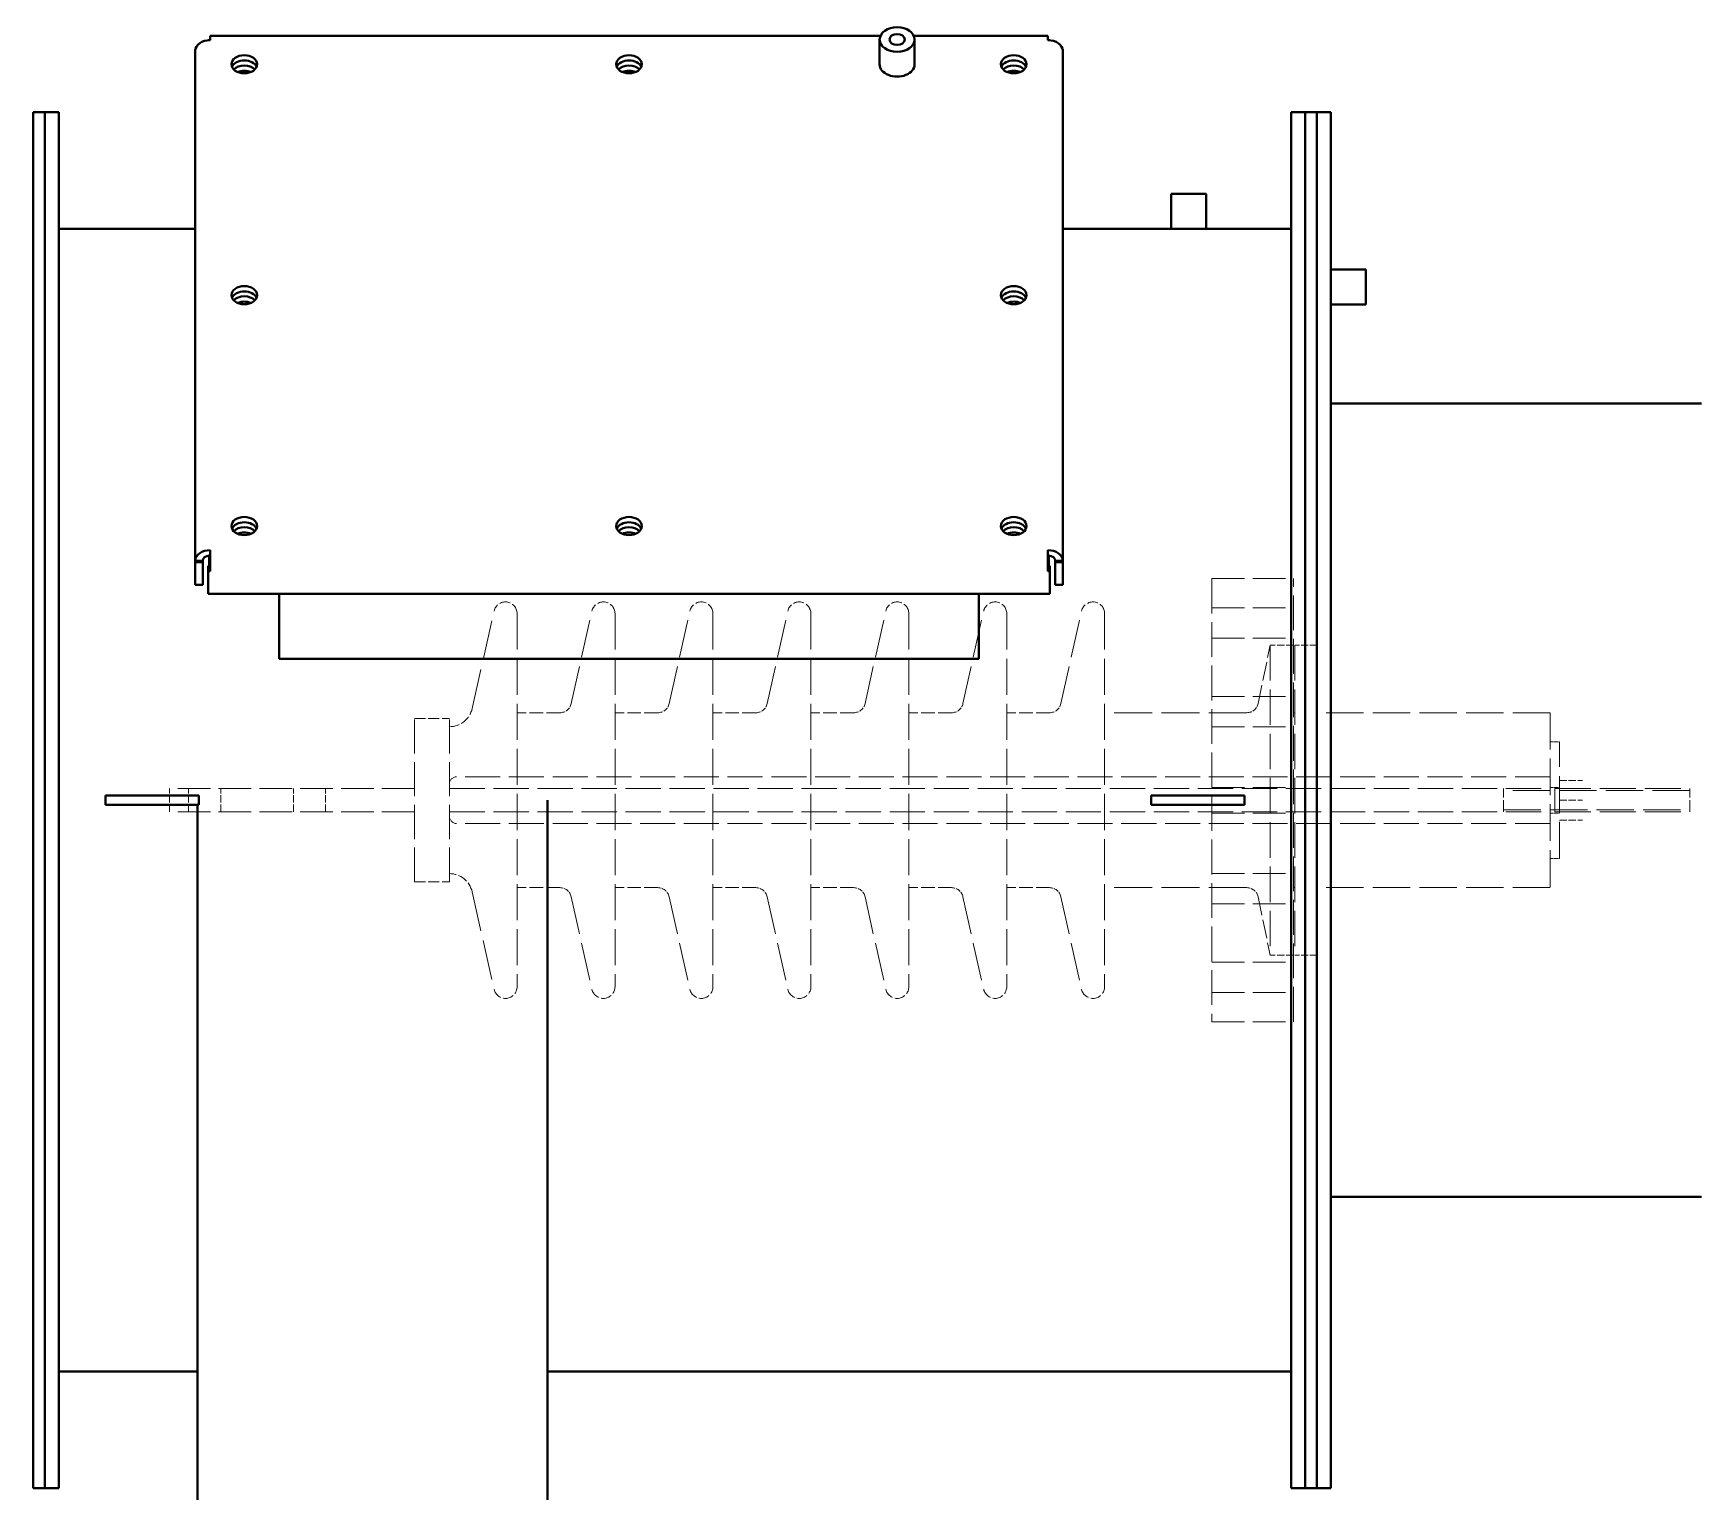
# Model space of a CAD drawing. Header units: millimetres. Extents: x 0 to 5887, y 0 to 4158.
# Drawn here: x 2152 to 2865, y 2965 to 3591 of the extents above; entities that cross this region are included whole.
import ezdxf

# ---------------------------------------------------------------- set-up
doc = ezdxf.new("R2010")
doc.units = ezdxf.units.MM
doc.header["$LTSCALE"] = 7
doc.linetypes.add('DASHED', pattern=[0.2067, 0.1654, -0.0413])
doc.layers.add('가려진 것(ISO)', color=2, linetype='DASHED', lineweight=18)
doc.layers.add('가시적인 것(ISO)', color=3, linetype='Continuous', lineweight=40)

msp = doc.modelspace()

# ---------------------------------------------------------------- linework, layer by layer
at = {"layer": '가려진 것(ISO)', "ltscale": 12.891842}
for p, q in [((2657.6748, 3356.9575), (2657.6748, 3166.9575)), ((2692.6748, 3166.9575), (2692.6748, 3356.9575))]:
    msp.add_line(p, q, dxfattribs=at)
at = {"layer": '가려진 것(ISO)', "ltscale": 12.094824}
for p, q in [((2657.6748, 3356.9575), (2692.6748, 3356.9575)), ((2657.6748, 3344.4575), (2692.6748, 3344.4575)), ((2657.6748, 3331.4575), (2692.6748, 3331.4575)), ((2657.6748, 3306.4575), (2692.6748, 3306.4575)), ((2657.6748, 3293.4575), (2692.6748, 3293.4575)), ((2315.6748, 3266.9575), (2210.6748, 3266.9575)), ((2657.6748, 3267.4575), (2692.6748, 3267.4575)), ((2315.6748, 3256.9575), (2210.6748, 3256.9575)), ((2657.6748, 3256.4575), (2692.6748, 3256.4575)), ((2657.6748, 3230.4575), (2692.6748, 3230.4575)), ((2657.6748, 3217.4575), (2692.6748, 3217.4575)), ((2657.6748, 3192.4575), (2692.6748, 3192.4575)), ((2657.6748, 3179.4575), (2692.6748, 3179.4575)), ((2657.6748, 3166.9575), (2692.6748, 3166.9575))]:
    msp.add_line(p, q, dxfattribs=at)
at = {"layer": '가려진 것(ISO)', "ltscale": 14.795932}
for p, q in [((2340.4327, 3301.2707), (2349.7958, 3343.0509)), ((2340.4327, 3222.6443), (2349.7958, 3180.8641))]:
    msp.add_line(p, q, dxfattribs=at)
at = {"layer": '가려진 것(ISO)', "ltscale": 13.361586}
for p, q in [((2359.6748, 3341.9575), (2359.6748, 3181.9575)), ((2401.6748, 3341.9575), (2401.6748, 3181.9575)), ((2443.6748, 3341.9575), (2443.6748, 3181.9575)), ((2485.6748, 3341.9575), (2485.6748, 3181.9575)), ((2527.6748, 3341.9575), (2527.6748, 3181.9575)), ((2569.6748, 3341.9575), (2569.6748, 3181.9575)), ((2611.6748, 3341.9575), (2611.6748, 3181.9575))]:
    msp.add_line(p, q, dxfattribs=at)
at = {"layer": '가려진 것(ISO)', "ltscale": 14.054584}
for p, q in [((2382.9019, 3303.3641), (2391.7958, 3343.0509)), ((2424.9019, 3303.3641), (2433.7958, 3343.0509)), ((2466.9019, 3303.3641), (2475.7958, 3343.0509)), ((2508.9019, 3303.3641), (2517.7958, 3343.0509)), ((2550.9019, 3303.3641), (2559.7958, 3343.0509)), ((2592.9019, 3303.3641), (2601.7958, 3343.0509)), ((2382.9019, 3220.5509), (2391.7958, 3180.8641)), ((2424.9019, 3220.5509), (2433.7958, 3180.8641)), ((2466.9019, 3220.5509), (2475.7958, 3180.8641)), ((2508.9019, 3220.5509), (2517.7958, 3180.8641)), ((2550.9019, 3220.5509), (2559.7958, 3180.8641)), ((2592.9019, 3220.5509), (2601.7958, 3180.8641))]:
    msp.add_line(p, q, dxfattribs=at)
at = {"layer": '가려진 것(ISO)', "ltscale": 6.950077}
for p, q in [((2677.4997, 3303.4445), (2682.6748, 3328.4575)), ((2677.4997, 3220.4705), (2682.6748, 3195.4575))]:
    msp.add_line(p, q, dxfattribs=at)
at = {"layer": '가려진 것(ISO)', "ltscale": 13.126239}
for p, q in [((2682.6748, 3328.4575), (2682.6748, 3195.4575)), ((2693.1748, 3328.4575), (2693.1748, 3195.4575))]:
    msp.add_line(p, q, dxfattribs=at)
at = {"layer": '가려진 것(ISO)', "ltscale": 2.720895}
for p, q in [((2692.6748, 3328.4575), (2682.6748, 3328.4575)), ((2210.6748, 3256.9575), (2210.6748, 3266.9575)), ((2218.7748, 3256.9575), (2218.7748, 3266.9575)), ((2232.5748, 3256.9575), (2232.5748, 3266.9575)), ((2263.7748, 3256.9575), (2263.7748, 3266.9575)), ((2277.5748, 3256.9575), (2277.5748, 3266.9575)), ((2806.6748, 3270.4575), (2816.6748, 3270.4575)), ((2806.6748, 3261.9575), (2816.6748, 3261.9575)), ((2806.6748, 3253.4575), (2816.6748, 3253.4575)), ((2692.6748, 3195.4575), (2682.6748, 3195.4575))]:
    msp.add_line(p, q, dxfattribs=at)
at = {"layer": '가려진 것(ISO)', "ltscale": 2.584845}
for p, q in [((2702.6748, 3328.4575), (2693.1748, 3328.4575)), ((2702.6748, 3195.4575), (2693.1748, 3195.4575))]:
    msp.add_line(p, q, dxfattribs=at)
at = {"layer": '가려진 것(ISO)', "ltscale": 12.665669}
for p, q in [((2315.6748, 3226.9575), (2315.6748, 3296.9575)), ((2330.6748, 3226.9575), (2330.6748, 3296.9575))]:
    msp.add_line(p, q, dxfattribs=at)
at = {"layer": '가려진 것(ISO)', "ltscale": 4.081393}
for p, q in [((2315.6748, 3296.9575), (2330.6748, 3296.9575)), ((2315.6748, 3226.9575), (2330.6748, 3226.9575))]:
    msp.add_line(p, q, dxfattribs=at)
at = {"layer": '가려진 것(ISO)', "ltscale": 4.992414}
for p, q in [((2378.0229, 3299.4575), (2359.6748, 3299.4575)), ((2420.0229, 3299.4575), (2401.6748, 3299.4575)), ((2462.0229, 3299.4575), (2443.6748, 3299.4575)), ((2504.0229, 3299.4575), (2485.6748, 3299.4575)), ((2546.0229, 3299.4575), (2527.6748, 3299.4575)), ((2588.0229, 3299.4575), (2569.6748, 3299.4575)), ((2378.0229, 3224.4575), (2359.6748, 3224.4575)), ((2420.0229, 3224.4575), (2401.6748, 3224.4575)), ((2462.0229, 3224.4575), (2443.6748, 3224.4575)), ((2504.0229, 3224.4575), (2485.6748, 3224.4575)), ((2546.0229, 3224.4575), (2527.6748, 3224.4575)), ((2588.0229, 3224.4575), (2569.6748, 3224.4575))]:
    msp.add_line(p, q, dxfattribs=at)
at = {"layer": '가려진 것(ISO)', "ltscale": 14.036581}
for p, q in [((2672.6034, 3299.4575), (2611.6748, 3299.4575)), ((2672.6034, 3224.4575), (2611.6748, 3224.4575))]:
    msp.add_line(p, q, dxfattribs=at)
at = {"layer": '가려진 것(ISO)', "ltscale": 0.13595}
for p, q in [((2693.1748, 3299.4575), (2692.6748, 3299.4575)), ((2693.1748, 3224.4575), (2692.6748, 3224.4575))]:
    msp.add_line(p, q, dxfattribs=at)
at = {"layer": '가려진 것(ISO)', "ltscale": 13.822656}
for p, q in [((2802.6748, 3299.4575), (2702.6748, 3299.4575)), ((2862.6748, 3266.0605), (2782.6748, 3266.0605)), ((2782.6748, 3257.8545), (2862.6748, 3257.8545)), ((2802.6748, 3224.4575), (2702.6748, 3224.4575))]:
    msp.add_line(p, q, dxfattribs=at)
at = {"layer": '가려진 것(ISO)', "ltscale": 13.57036}
for p, q in [((2802.6748, 3299.4575), (2802.6748, 3224.4575)), ((2806.6748, 3236.9575), (2806.6748, 3286.9575))]:
    msp.add_line(p, q, dxfattribs=at)
at = {"layer": '가려진 것(ISO)', "ltscale": 0.544099}
for p, q in [((2802.6748, 3286.9575), (2804.6748, 3286.9575)), ((2804.6748, 3286.9575), (2806.6748, 3286.9575)), ((2802.6748, 3267.4575), (2804.6748, 3267.4575)), ((2804.6748, 3267.4575), (2806.6748, 3267.4575)), ((2802.6748, 3256.4575), (2804.6748, 3256.4575)), ((2804.6748, 3256.4575), (2806.6748, 3256.4575)), ((2802.6748, 3236.9575), (2804.6748, 3236.9575)), ((2804.6748, 3236.9575), (2806.6748, 3236.9575))]:
    msp.add_line(p, q, dxfattribs=at)
at = {"layer": '가려진 것(ISO)', "ltscale": 13.048587}
for p, q in [((2330.6748, 3266.9575), (2802.6748, 3266.9575)), ((2330.6748, 3256.9575), (2802.6748, 3256.9575))]:
    msp.add_line(p, q, dxfattribs=at)
at = {"layer": '가려진 것(ISO)', "ltscale": 12.965651}
for p, q in [((2802.6748, 3271.9575), (2333.6748, 3271.9575)), ((2802.6748, 3251.9575), (2333.6748, 3251.9575))]:
    msp.add_line(p, q, dxfattribs=at)
at = {"layer": '가려진 것(ISO)', "ltscale": 4.274029}
for p, q in [((2782.6748, 3256.9575), (2782.6748, 3266.9575)), ((2862.6748, 3256.9575), (2862.6748, 3266.9575))]:
    msp.add_line(p, q, dxfattribs=at)
at = {"layer": '가려진 것(ISO)', "ltscale": 2.73937}
for p, q in [((2804.6748, 3256.9575), (2804.6748, 3266.9575)), ((2804.6748, 3266.9575), (2804.6748, 3256.9575))]:
    msp.add_line(p, q, dxfattribs=at)
at = {"layer": '가려진 것(ISO)', "ltscale": 13.3619}
for p, q in [((2804.6748, 3266.9575), (2862.6748, 3266.9575)), ((2804.6748, 3256.9575), (2862.6748, 3256.9575))]:
    msp.add_line(p, q, dxfattribs=at)
at = {"layer": '가려진 것(ISO)', "ltscale": 3.974094}
for centre, start, end in [((2354.6748, 3341.9575), 0, 167.3685667), ((2396.6748, 3341.9575), 0, 167.3685667), ((2438.6748, 3341.9575), 0, 167.3685667), ((2480.6748, 3341.9575), 0, 167.3685667), ((2522.6748, 3341.9575), 0, 167.3685667), ((2564.6748, 3341.9575), 0, 167.3685667), ((2606.6748, 3341.9575), 0, 167.3685667), ((2354.6748, 3181.9575), 192.6314333, 0), ((2396.6748, 3181.9575), 192.6314333, 0), ((2438.6748, 3181.9575), 192.6314333, 0), ((2480.6748, 3181.9575), 192.6314333, 0), ((2522.6748, 3181.9575), 192.6314333, 0), ((2564.6748, 3181.9575), 192.6314333, 0), ((2606.6748, 3181.9575), 192.6314333, 0)]:
    msp.add_arc(centre, 5, start, end, dxfattribs=at)
at = {"layer": '가려진 것(ISO)', "ltscale": 3.674158}
for centre, start, end in [((2330.6748, 3303.4575), 270, 347.3685667), ((2330.6748, 3220.4575), 12.6314333, 90)]:
    msp.add_arc(centre, 10, start, end, dxfattribs=at)
at = {"layer": '가려진 것(ISO)', "ltscale": 1.837029}
for centre, start, end in [((2378.0229, 3304.4575), 270, 347.3685667), ((2420.0229, 3304.4575), 270, 347.3685667), ((2462.0229, 3304.4575), 270, 347.3685667), ((2504.0229, 3304.4575), 270, 347.3685667), ((2546.0229, 3304.4575), 270, 347.3685667), ((2588.0229, 3304.4575), 270, 347.3685667), ((2378.0229, 3219.4575), 12.6314333, 90), ((2420.0229, 3219.4575), 12.6314333, 90), ((2462.0229, 3219.4575), 12.6314333, 90), ((2504.0229, 3219.4575), 12.6314333, 90), ((2546.0229, 3219.4575), 12.6314333, 90), ((2588.0229, 3219.4575), 12.6314333, 90)]:
    msp.add_arc(centre, 5, start, end, dxfattribs=at)
at = {"layer": '가려진 것(ISO)', "ltscale": 1.859399}
for centre, start, end in [((2672.6034, 3304.4575), 270, 348.3106308), ((2672.6034, 3219.4575), 11.6893692, 90)]:
    msp.add_arc(centre, 5, start, end, dxfattribs=at)
at = {"layer": '가려진 것(ISO)', "ltscale": 1.282139}
for centre, start, end in [((2333.6748, 3268.9575), 90, 180), ((2333.6748, 3254.9575), 180, 270)]:
    msp.add_arc(centre, 3, start, end, dxfattribs=at)
at = {"layer": '가시적인 것(ISO)'}
for p, q in [((2228.0748, 3587.7923), (2227.1375, 3587.7923)), ((2227.1375, 3587.7435), (2227.1375, 3587.7923)), ((2515.5205, 3589.6668), (2228.0748, 3589.6668)), ((2228.0748, 3589.6668), (2228.0748, 3587.7923)), ((2515.1748, 3577.4685), (2515.1748, 3588.0751)), ((2587.2748, 3589.6668), (2529.829, 3589.6668)), ((2530.1748, 3577.4685), (2530.1748, 3588.0751)), ((2587.2748, 3587.7923), (2587.2748, 3589.6668)), ((2588.212, 3587.7923), (2587.2748, 3587.7923)), ((2588.212, 3587.7435), (2588.212, 3587.7923)), ((2221.7438, 3583.9296), (2221.6748, 3583.9296)), ((2221.6748, 3583.9296), (2221.6748, 3583.2668)), ((2221.6748, 3364.6294), (2221.6748, 3583.2668)), ((2593.6058, 3583.9296), (2593.6748, 3583.9296)), ((2593.6748, 3583.2668), (2593.6748, 3583.9296)), ((2593.6748, 3583.2668), (2593.6748, 3364.6294)), ((2152.1748, 3556.9575), (2152.1748, 2966.9575)), ((2152.1748, 3556.9575), (2157.1748, 3556.9575)), ((2157.1748, 2966.9575), (2157.1748, 3556.9575)), ((2157.1748, 3556.9575), (2163.1748, 3556.9575)), ((2157.1748, 2966.9575), (2157.1748, 3556.9575)), ((2163.1748, 2966.9575), (2163.1748, 3556.9575)), ((2691.6748, 3556.9575), (2691.6748, 2966.9575)), ((2697.6748, 3556.9575), (2691.6748, 3556.9575)), ((2697.6748, 3556.9575), (2697.6748, 2966.9575)), ((2697.6748, 3556.9575), (2697.6748, 2966.9575)), ((2697.6748, 3556.9575), (2702.6748, 3556.9575)), ((2702.6748, 3556.9575), (2702.6748, 2966.9575)), ((2708.6748, 3556.9575), (2702.6748, 3556.9575)), ((2702.6748, 2966.9575), (2702.6748, 3556.9575)), ((2708.6748, 2966.9575), (2708.6748, 3556.9575)), ((2655.1748, 3521.9575), (2640.1748, 3521.9575)), ((2640.1748, 3521.9575), (2640.1748, 3506.9575)), ((2655.1748, 3521.9575), (2655.1748, 3506.9575)), ((2221.6748, 3506.9575), (2163.1748, 3506.9575)), ((2640.1748, 3506.9575), (2593.6748, 3506.9575)), ((2691.6748, 3506.9575), (2655.1748, 3506.9575)), ((2708.6748, 3489.4575), (2723.6748, 3489.4575)), ((2723.6748, 3474.4575), (2723.6748, 3489.4575)), ((2708.6748, 3474.4575), (2723.6748, 3474.4575)), ((2867.6748, 3431.9575), (2708.6748, 3431.9575)), ((2227.6748, 3366.8921), (2227.6748, 3366.6093)), ((2227.6748, 3366.6093), (2228.0748, 3366.6093)), ((2227.6748, 3364.488), (2227.6748, 3366.6093)), ((2228.0748, 3369.1549), (2228.0748, 3360.1039)), ((2587.2748, 3360.1039), (2587.2748, 3369.1549)), ((2587.2748, 3366.6093), (2587.6748, 3366.6093)), ((2587.6748, 3366.6093), (2587.6748, 3366.8921)), ((2587.6748, 3364.488), (2587.6748, 3366.6093)), ((2224.8748, 3364.6294), (2221.6748, 3364.6294)), ((2221.6748, 3364.6294), (2221.6748, 3363.9667)), ((2224.8748, 3363.9667), (2221.6748, 3363.9667)), ((2221.6748, 3363.9667), (2221.6748, 3354.35)), ((2224.8748, 3364.6294), (2224.8748, 3363.9667)), ((2224.8748, 3363.9667), (2224.8748, 3354.35)), ((2228.0748, 3362.3667), (2227.1375, 3362.3667)), ((2227.1375, 3362.3667), (2227.1375, 3360.1039)), ((2227.1375, 3350.4873), (2227.1375, 3360.1039)), ((2227.1375, 3360.1039), (2228.0748, 3360.1039)), ((2227.6748, 3364.488), (2227.6748, 3362.3667)), ((2227.6748, 3364.488), (2228.0748, 3364.488)), ((2227.6748, 3364.488), (2228.0748, 3364.488)), ((2587.2748, 3364.488), (2587.6748, 3364.488)), ((2587.2748, 3364.488), (2587.6748, 3364.488)), ((2587.2748, 3362.3667), (2588.212, 3362.3667)), ((2587.2748, 3360.1039), (2588.212, 3360.1039)), ((2587.6748, 3364.488), (2587.6748, 3362.3667)), ((2588.212, 3362.3667), (2588.212, 3360.1039)), ((2588.212, 3360.1039), (2588.212, 3350.4873)), ((2590.4748, 3364.6294), (2590.4748, 3363.9667)), ((2590.4748, 3364.6294), (2593.6748, 3364.6294)), ((2590.4748, 3363.9667), (2590.4748, 3354.35)), ((2590.4748, 3363.9667), (2593.6748, 3363.9667)), ((2593.6748, 3363.9667), (2593.6748, 3364.6294)), ((2593.6748, 3354.35), (2593.6748, 3363.9667)), ((2224.8748, 3354.35), (2221.6748, 3354.35)), ((2590.4748, 3354.35), (2593.6748, 3354.35)), ((2588.212, 3350.4873), (2227.1375, 3350.4873)), ((2257.6748, 3350.4873), (2257.6748, 3322.5658)), ((2557.6748, 3350.4873), (2557.6748, 3322.5658)), ((2557.6748, 3322.5658), (2257.6748, 3322.5658)), ((2223.1748, 3263.9575), (2183.1748, 3263.9575)), ((2183.1748, 3263.9575), (2183.1748, 3259.9575)), ((2183.1748, 3259.9575), (2223.1748, 3259.9575)), ((2222.6748, 2822.7575), (2222.6748, 3259.9575)), ((2223.1748, 3263.9575), (2223.1748, 3259.9575)), ((2372.6748, 2822.7575), (2372.6748, 3261.9575)), ((2631.6748, 3263.9575), (2671.6748, 3263.9575)), ((2631.6748, 3263.9575), (2631.6748, 3259.9575)), ((2671.6748, 3259.9575), (2631.6748, 3259.9575)), ((2671.6748, 3263.9575), (2671.6748, 3259.9575)), ((2867.6748, 3091.9575), (2708.6748, 3091.9575)), ((2222.6748, 3016.9575), (2163.1748, 3016.9575)), ((2691.6748, 3016.9575), (2372.6748, 3016.9575)), ((2152.1748, 2966.9575), (2157.1748, 2966.9575)), ((2157.1748, 2966.9575), (2163.1748, 2966.9575)), ((2697.6748, 2966.9575), (2691.6748, 2966.9575)), ((2697.6748, 2966.9575), (2702.6748, 2966.9575)), ((2708.6748, 2966.9575), (2702.6748, 2966.9575))]:
    msp.add_line(p, q, dxfattribs=at)
for centre, major_axis, start_param, end_param in [((2228.0748, 3583.2668), (-6.4, 0), 4.71238898, 6.28318531), ((2587.2748, 3583.2668), (6.4, 0), 0, 1.57079633), ((2242.6748, 3575.2058), (-5.5, 0), 3.43676954, 5.98800842), ((2242.6748, 3575.2058), (5.5, 0), 0.29517689, 2.84641577), ((2242.6748, 3573.0845), (5.5, 0), 0.59878148, 2.54281118), ((2242.6748, 3573.0845), (-5.5, 0), 3.74037413, 5.68440383), ((2242.6748, 3570.8217), (-5.5, 0), 4.16626769, 5.25851027), ((2407.6748, 3575.2058), (-5.5, 0), 3.43676954, 5.98800842), ((2407.6748, 3575.2058), (5.5, 0), 0.29517689, 2.84641577), ((2407.6748, 3573.0845), (5.5, 0), 0.59878148, 2.54281118), ((2407.6748, 3573.0845), (-5.5, 0), 3.74037413, 5.68440383), ((2407.6748, 3570.8217), (-5.5, 0), 4.16626769, 5.25851027), ((2522.6748, 3577.4685), (7.5, 0), 3.14159265, 6.28318531), ((2572.6748, 3575.2058), (-5.5, 0), 3.43676954, 5.98800842), ((2572.6748, 3575.2058), (5.5, 0), 0.29517689, 2.84641577), ((2572.6748, 3573.0845), (5.5, 0), 0.59878148, 2.54281118), ((2572.6748, 3573.0845), (-5.5, 0), 3.74037413, 5.68440383), ((2572.6748, 3570.8217), (-5.5, 0), 4.16626769, 5.25851027), ((2242.6748, 3476.2108), (-5.5, 0), 3.43676954, 5.98800842), ((2242.6748, 3476.2108), (5.5, 0), 0.29517689, 2.84641577), ((2572.6748, 3476.2108), (-5.5, 0), 3.43676954, 5.98800842), ((2572.6748, 3476.2108), (5.5, 0), 0.29517689, 2.84641577), ((2242.6748, 3474.0895), (5.5, 0), 0.59878148, 2.54281118), ((2242.6748, 3474.0895), (-5.5, 0), 3.74037413, 5.68440383), ((2242.6748, 3471.8268), (-5.5, 0), 4.16626769, 5.25851027), ((2572.6748, 3474.0895), (5.5, 0), 0.59878148, 2.54281118), ((2572.6748, 3474.0895), (-5.5, 0), 3.74037413, 5.68440383), ((2572.6748, 3471.8268), (-5.5, 0), 4.16626769, 5.25851027), ((2242.6748, 3377.2159), (-5.5, 0), 3.43676954, 5.98800842), ((2242.6748, 3377.2159), (5.5, 0), 0.29517689, 2.84641577), ((2407.6748, 3377.2159), (-5.5, 0), 3.43676954, 5.98800842), ((2407.6748, 3377.2159), (5.5, 0), 0.29517689, 2.84641577), ((2572.6748, 3377.2159), (-5.5, 0), 3.43676954, 5.98800842), ((2572.6748, 3377.2159), (5.5, 0), 0.29517689, 2.84641577), ((2242.6748, 3375.0946), (5.5, 0), 0.59878148, 2.54281118), ((2242.6748, 3375.0946), (-5.5, 0), 3.74037413, 5.68440383), ((2242.6748, 3372.8318), (-5.5, 0), 4.16626769, 5.25851027), ((2407.6748, 3375.0946), (5.5, 0), 0.59878148, 2.54281118), ((2407.6748, 3375.0946), (-5.5, 0), 3.74037413, 5.68440383), ((2407.6748, 3372.8318), (-5.5, 0), 4.16626769, 5.25851027), ((2572.6748, 3375.0946), (5.5, 0), 0.59878148, 2.54281118), ((2572.6748, 3375.0946), (-5.5, 0), 3.74037413, 5.68440383), ((2572.6748, 3372.8318), (-5.5, 0), 4.16626769, 5.25851027), ((2228.0748, 3364.6294), (-6.4, 0), 4.71238898, 6.28318531), ((2228.0748, 3364.6294), (-3.2, 0), 4.83771681, 6.28318531), ((2587.2748, 3364.6294), (6.4, 0), 0, 1.57079633), ((2587.2748, 3364.6294), (3.2, 0), 0, 1.4454685)]:
    msp.add_ellipse(centre, major_axis=major_axis, ratio=0.70710678, start_param=start_param, end_param=end_param, dxfattribs=at)
for centre, major_axis in [((2522.6748, 3588.0751), (-7.5, 0)), ((2522.6748, 3588.0751), (-3.3235, 0)), ((2242.6748, 3577.4685), (-5.5, 0)), ((2407.6748, 3577.4685), (-5.5, 0)), ((2572.6748, 3577.4685), (-5.5, 0)), ((2242.6748, 3478.4736), (-5.5, 0)), ((2572.6748, 3478.4736), (-5.5, 0)), ((2242.6748, 3379.4786), (-5.5, 0)), ((2407.6748, 3379.4786), (-5.5, 0)), ((2572.6748, 3379.4786), (-5.5, 0))]:
    msp.add_ellipse(centre, major_axis=major_axis, ratio=0.70710678, dxfattribs=at)
for points, knots in [([(2647.6748, 3506.8427), (2646.733, 3506.8427), (2645.7285, 3506.8487), (2643.8806, 3506.8703), (2643.0373, 3506.8857), (2641.7056, 3506.9145), (2641.1284, 3506.9299), (2640.363, 3506.9515), (2640.2501, 3506.9551), (2640.1748, 3506.9575)], [0, 0, 0, 0, 0.28253395, 0.28253395, 0.56506791, 0.56506791, 0.84760186, 0.84760186, 1.1301358, 1.1301358, 1.1301358, 1.1301358]), ([(2655.1748, 3506.9575), (2655.0995, 3506.9551), (2654.9865, 3506.9515), (2654.2211, 3506.9299), (2653.6439, 3506.9145), (2652.3122, 3506.8857), (2651.4689, 3506.8703), (2649.6211, 3506.8487), (2648.6165, 3506.8427), (2647.6748, 3506.8427)], [3.39040741, 3.39040741, 3.39040741, 3.39040741, 3.67294135, 3.67294135, 3.9554753, 3.9554753, 4.23800926, 4.23800926, 4.52054321, 4.52054321, 4.52054321, 4.52054321])]:
    msp.add_open_spline(points, degree=3, knots=knots, dxfattribs=at)

doc.saveas('drawing.dxf')
